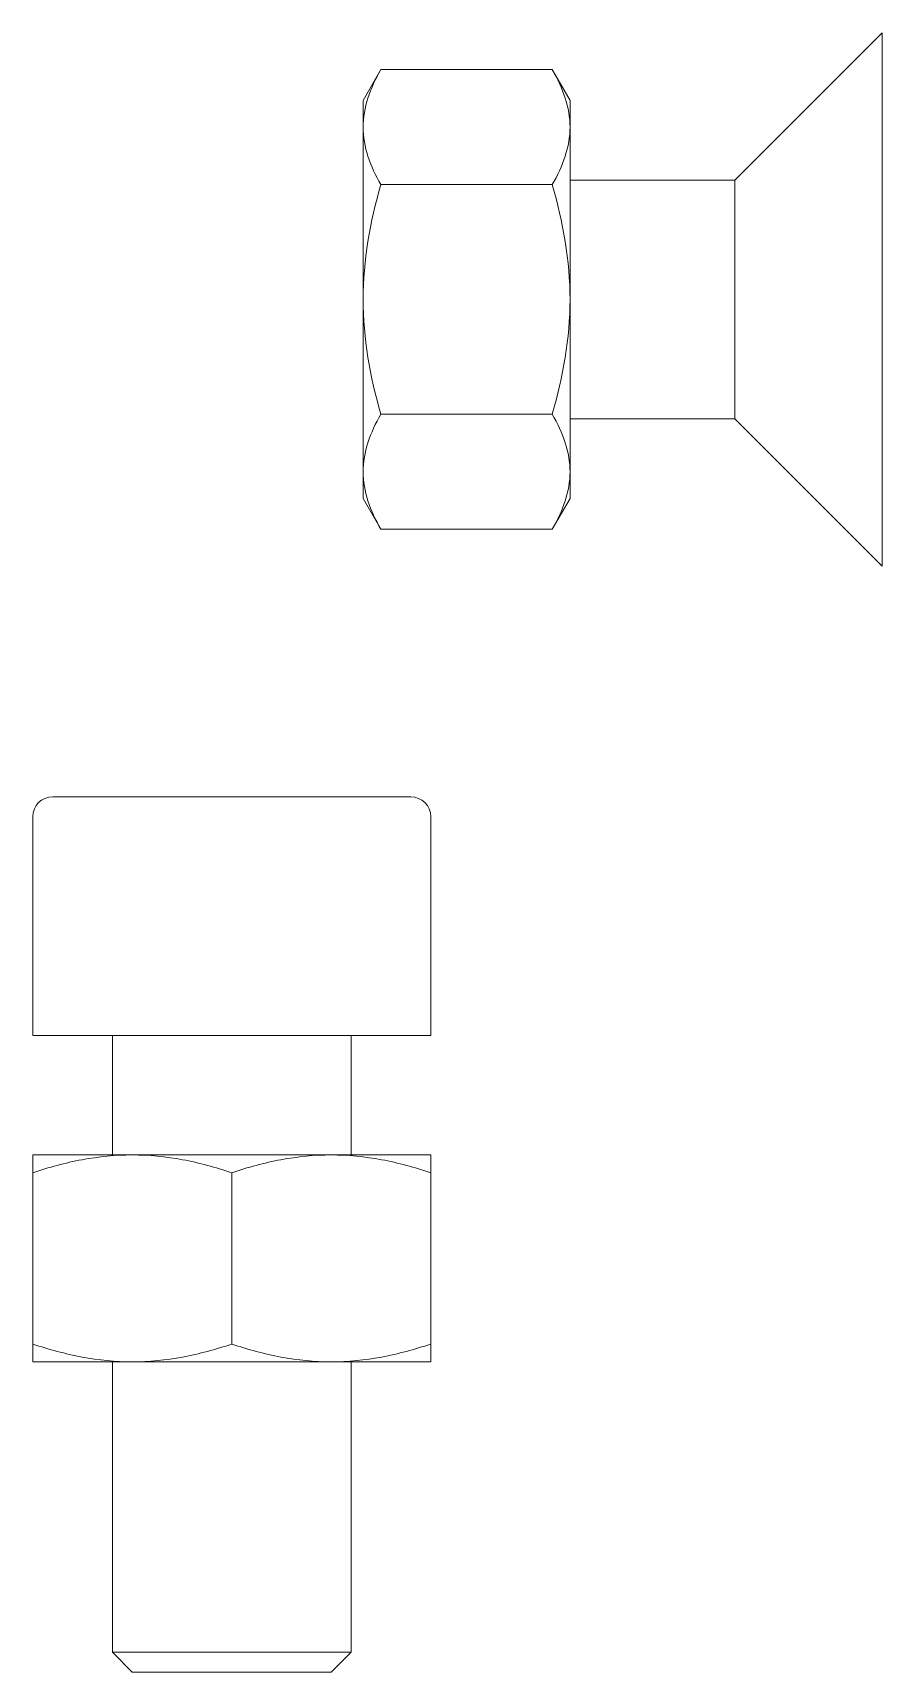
# Model space of a CAD drawing. Header units: millimetres. Extents: x -1052 to 3351, y 0 to 2015.
# Drawn here: x -201.644 to -201.328, y 1708.2 to 1708.809 of the extents above; entities that cross this region are included whole.
import ezdxf

# ---------------------------------------------------------------- set-up
doc = ezdxf.new("R2010")
doc.units = ezdxf.units.MM
doc.layers.add('@ New Renovation', color=7, linetype='Continuous')
for name, color, linetype, lineweight in [('AM_CL', 7, 'Continuous', 15), ('ISO10642-M6X12-10_SOLIDLINE！实线层', 7, 'Continuous', 18), ('ISO4032-M6-6SOLIDLINE！实线层', 7, 'Continuous', 18), ('ISO4762-M6X16-8_8SOLIDLINE！实线层', 7, 'Continuous', 18)]:
    doc.layers.add(name, color=color, linetype=linetype, lineweight=lineweight)

# ---------------------------------------------------------------- blocks, each defined once
blk = doc.blocks.new('*X870')
at = {"layer": 'ISO10642-M6X12-10_SOLIDLINE！实线层', "color": 7, "linetype": 'Continuous'}
for p, q in [((-2791.08, -668.35), (-2791.08, -664.205)), ((-2785.08, -668.35), (-2785.08, -664.205)), ((-2794.78, -672.05), (-2791.08, -668.35)), ((-2785.08, -668.35), (-2791.08, -668.35)), ((-2785.08, -668.35), (-2791.08, -668.35)), ((-2781.38, -672.05), (-2785.08, -668.35)), ((-2781.38, -672.05), (-2794.78, -672.05))]:
    blk.add_line(p, q, dxfattribs=at)
at = {"layer": 'ISO4032-M6-6SOLIDLINE！实线层', "color": 7, "linetype": 'Continuous'}
for p, q in [((-2761.38, -650.705), (-2766.58, -650.705)), ((-2766.58, -650.705), (-2766.58, -660.705)), ((-2761.38, -660.705), (-2761.38, -650.705)), ((-2761.827, -655.705), (-2766.134, -655.705)), ((-2793.08, -659.005), (-2793.854, -659.451)), ((-2783.08, -659.005), (-2793.08, -659.005)), ((-2783.08, -659.005), (-2782.307, -659.451)), ((-2793.854, -659.451), (-2793.854, -663.758)), ((-2790.967, -659.451), (-2790.967, -663.758)), ((-2785.193, -659.451), (-2785.193, -663.758)), ((-2782.307, -659.451), (-2782.307, -663.758)), ((-2761.38, -660.705), (-2766.58, -660.705)), ((-2793.854, -663.758), (-2793.08, -664.205)), ((-2782.307, -663.758), (-2783.08, -664.205)), ((-2793.08, -664.205), (-2783.08, -664.205))]:
    blk.add_line(p, q, dxfattribs=at)
for points, knots in [([(-2766.134, -650.705), (-2766.268, -651.109), (-2766.494, -651.931), (-2766.58, -652.782), (-2766.58, -653.205)], [0, 0, 0, 0, 1.279838, 2.550123, 2.550123, 2.550123, 2.550123]), ([(-2761.827, -650.705), (-2761.692, -651.109), (-2761.466, -651.931), (-2761.38, -652.782), (-2761.38, -653.205)], [0, 0, 0, 0, 1.279838, 2.550123, 2.550123, 2.550123, 2.550123]), ([(-2766.58, -653.205), (-2766.58, -653.628), (-2766.494, -654.479), (-2766.268, -655.3), (-2766.134, -655.705)], [0, 0, 0, 0, 1.270286, 2.550123, 2.550123, 2.550123, 2.550123]), ([(-2761.38, -653.205), (-2761.38, -653.628), (-2761.466, -654.479), (-2761.692, -655.3), (-2761.827, -655.705)], [0, 0, 0, 0, 1.270286, 2.550123, 2.550123, 2.550123, 2.550123]), ([(-2766.134, -655.705), (-2766.268, -656.109), (-2766.494, -656.931), (-2766.58, -657.782), (-2766.58, -658.205)], [0, 0, 0, 0, 1.279838, 2.550123, 2.550123, 2.550123, 2.550123]), ([(-2761.827, -655.705), (-2761.692, -656.109), (-2761.466, -656.931), (-2761.38, -657.782), (-2761.38, -658.205)], [0, 0, 0, 0, 1.279838, 2.550123, 2.550123, 2.550123, 2.550123]), ([(-2766.58, -658.205), (-2766.58, -658.628), (-2766.494, -659.479), (-2766.268, -660.3), (-2766.134, -660.705)], [0, 0, 0, 0, 1.270286, 2.550123, 2.550123, 2.550123, 2.550123]), ([(-2761.38, -658.205), (-2761.38, -658.628), (-2761.466, -659.479), (-2761.692, -660.3), (-2761.827, -660.705)], [0, 0, 0, 0, 1.270286, 2.550123, 2.550123, 2.550123, 2.550123]), ([(-2793.854, -659.451), (-2793.627, -659.32), (-2793.167, -659.097), (-2792.657, -659.005), (-2792.41, -659.005)], [0, 0, 0, 0, 0.786591, 1.527566, 1.527566, 1.527566, 1.527566]), ([(-2792.41, -659.005), (-2792.164, -659.005), (-2791.654, -659.097), (-2791.194, -659.32), (-2790.967, -659.451)], [0, 0, 0, 0, 0.740975, 1.527566, 1.527566, 1.527566, 1.527566]), ([(-2785.193, -659.451), (-2784.967, -659.32), (-2784.506, -659.097), (-2783.997, -659.005), (-2783.75, -659.005)], [0, 0, 0, 0, 0.786591, 1.527566, 1.527566, 1.527566, 1.527566]), ([(-2783.75, -659.005), (-2783.504, -659.005), (-2782.994, -659.097), (-2782.533, -659.32), (-2782.307, -659.451)], [0, 0, 0, 0, 0.740975, 1.527566, 1.527566, 1.527566, 1.527566]), ([(-2793.854, -663.758), (-2793.627, -663.889), (-2793.167, -664.112), (-2792.657, -664.205), (-2792.41, -664.205)], [0, 0, 0, 0, 0.786591, 1.527566, 1.527566, 1.527566, 1.527566]), ([(-2792.41, -664.205), (-2792.164, -664.205), (-2791.654, -664.112), (-2791.194, -663.889), (-2790.967, -663.758)], [0, 0, 0, 0, 0.740975, 1.527566, 1.527566, 1.527566, 1.527566]), ([(-2785.193, -663.758), (-2784.967, -663.889), (-2784.506, -664.112), (-2783.997, -664.205), (-2783.75, -664.205)], [0, 0, 0, 0, 0.786591, 1.527566, 1.527566, 1.527566, 1.527566]), ([(-2783.75, -664.205), (-2783.504, -664.205), (-2782.994, -664.112), (-2782.533, -663.889), (-2782.307, -663.758)], [0, 0, 0, 0, 0.740975, 1.527566, 1.527566, 1.527566, 1.527566])]:
    blk.add_open_spline(points, degree=3, knots=knots, dxfattribs=at)
for points in [[(-2790.967, -659.451), (-2790.031, -659.181), (-2789.054, -659.005), (-2788.08, -659.005)], [(-2788.08, -659.005), (-2787.106, -659.005), (-2786.129, -659.181), (-2785.193, -659.451)], [(-2790.967, -663.758), (-2790.031, -664.028), (-2789.054, -664.205), (-2788.08, -664.205)], [(-2788.08, -664.205), (-2787.106, -664.205), (-2786.129, -664.028), (-2785.193, -663.758)]]:
    blk.add_open_spline(points, degree=3, dxfattribs=at)
at = {"layer": 'ISO4762-M6X16-8_8SOLIDLINE！实线层', "color": 7, "linetype": 'Continuous'}
for p, q in [((-2775.08, -650.705), (-2769.58, -650.705)), ((-2769.58, -660.705), (-2769.58, -650.705)), ((-2775.58, -660.205), (-2775.58, -651.205)), ((-2769.58, -652.705), (-2766.58, -652.705)), ((-2761.38, -652.705), (-2754.08, -652.705)), ((-2754.08, -658.705), (-2754.08, -652.705)), ((-2754.08, -652.705), (-2753.58, -653.205)), ((-2753.58, -658.205), (-2753.58, -653.205)), ((-2753.58, -658.205), (-2753.58, -653.205)), ((-2754.08, -658.705), (-2753.58, -658.205)), ((-2769.58, -658.705), (-2766.58, -658.705)), ((-2761.38, -658.705), (-2754.08, -658.705)), ((-2775.08, -660.705), (-2769.58, -660.705))]:
    blk.add_line(p, q, dxfattribs=at)
for centre, start, end in [((-2775.08, -651.205), 90, 180), ((-2775.08, -660.205), 180, 270)]:
    blk.add_arc(centre, 0.5, start, end, dxfattribs=at)
blk = doc.blocks.new('1111')
at = {"layer": '@ New Renovation', "color": 0, "xscale": -1.000000000000001, "rotation": 90}
blk.add_blockref('*X870', (742235.8, 28062.846), dxfattribs=at)

msp = doc.modelspace()

# ---------------------------------------------------------------- block references
at = {"layer": 'AM_CL', "xscale": 0.01479181789831161, "yscale": 0.01479181789831161, "zscale": 0.01479181789831161}
msp.add_blockref('1111', (-11190.28576, 1252.3689), dxfattribs=at)

doc.saveas('drawing.dxf')
